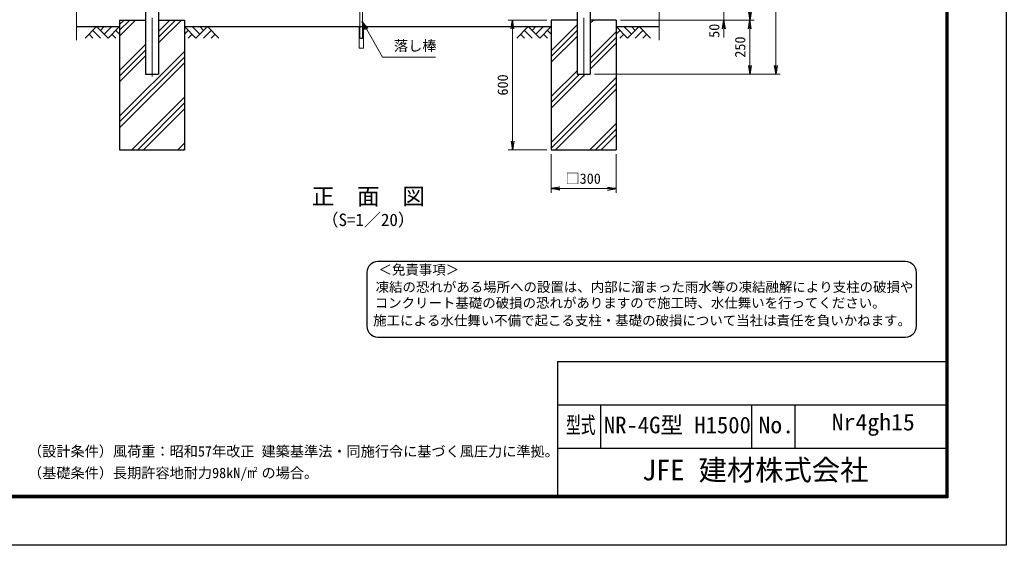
# Model space of a CAD drawing. Units: millimetres, scale not verified. Extents: x -4200 to 4200, y -2970 to 2970.
# Drawn here: x -371 to 4200, y -2970 to -537 of the extents above; entities that cross this region are included whole.
import ezdxf
from ezdxf.enums import TextEntityAlignment as Align

# ---------------------------------------------------------------- set-up
doc = ezdxf.new("R2010")
doc.units = ezdxf.units.MM
doc.header["$LTSCALE"] = 10
doc.linetypes.add('USER1', pattern=[50.8, 31.75, -6.35, 6.35, -6.35])
for name, color, linetype, lineweight in [('0-0_D-TTL-TXT', 7, 'Continuous', 25), ('0-1_D-BMK', 2, 'USER1', 13), ('0-2_D-STR1', 1, 'Continuous', 25), ('0-3_D-STR3', 3, 'Continuous', 13), ('0-4_D-BGD', 7, 'Continuous', 25), ('0-5_D-STR4', 7, 'Continuous', 25), ('0-6_D-DCR-HCH', 7, 'Continuous', 13), ('0-7_D-STR-DIM', 7, 'Continuous', 13), ('0-A_D-STR-TXT', 7, 'Continuous', 13), ('0-C_D-TTL', 7, 'Continuous', 25)]:
    doc.layers.add(name, color=color, linetype=linetype, lineweight=lineweight)
doc.layers.add('0-8_0', color=7, linetype='Continuous')
doc.styles.add('ＭＳ ゴシック', font='')
doc.styles.get('ＭＳ ゴシック').set_extended_font_data('MS Gothic')

# ---------------------------------------------------------------- blocks, each defined once
blk = doc.blocks.new('_Open')
at = {"layer": '0-8_0'}
blk.add_line((-10, 1.667), (0, 0), dxfattribs=at)
blk.add_lwpolyline([(-10, -1.667), (0, 0), (-10, 0)], dxfattribs=at)

msp = doc.modelspace()

# ---------------------------------------------------------------- linework, layer by layer
at = {"layer": '0-0_D-TTL-TXT', "color": 2}
for p, q in [((3733.33, -1656.33), (1287.78, -1656.33)), ((1237.78, -1706.33), (1237.78, -1956.33)), ((3783.33, -1956.33), (3783.33, -1706.33)), ((1287.78, -2006.33), (3733.33, -2006.33))]:
    msp.add_line(p, q, dxfattribs=at)
for centre, start, end in [((1287.78, -1706.33), 90, 180), ((3733.33, -1706.33), 0, 90), ((1287.78, -1956.33), 180, 270), ((3733.33, -1956.33), 270, 0)]:
    msp.add_arc(centre, 50, start, end, dxfattribs=at)
at = {"layer": '0-1_D-BMK'}
for p, q in [((241.99, 996.61), (241.99, -799.21)), ((2241.99, 996.61), (2241.99, -799.21))]:
    msp.add_line(p, q, dxfattribs=at)
at = {"layer": '0-2_D-STR1'}
for p, q in [((211.74, -490.93), (211.74, -788.63)), ((272.24, -490.93), (272.24, -788.63)), ((2211.74, -490.93), (2211.74, -788.63)), ((2272.24, -490.93), (2272.24, -788.63)), ((211.74, -788.63), (272.24, -788.63)), ((2211.74, -788.63), (2272.24, -788.63))]:
    msp.add_line(p, q, dxfattribs=at)
at = {"layer": '0-3_D-STR3'}
for p, q in [((1205.59, -372.63), (1205.59, -621.63)), ((1217.59, -372.63), (1217.59, -621.63)), ((1202.04, -568.63), (1202.04, -668.63)), ((1207.59, -623.63), (1205.59, -621.63)), ((1207.59, -623.63), (1215.59, -623.63))]:
    msp.add_line(p, q, dxfattribs=at)
for points in [[(1221.14, -568.63), (1221.14, -668.63), (1202.04, -668.63)], [(1205.59, -621.63), (1217.59, -621.63), (1215.59, -623.63)]]:
    msp.add_lwpolyline(points, dxfattribs=at)
at = {"layer": '0-4_D-BGD'}
for p, q in [((-108.01, -568.63), (91.99, -568.63)), ((391.99, -568.63), (2091.99, -568.63)), ((2391.99, -568.63), (2591.99, -568.63))]:
    msp.add_line(p, q, dxfattribs=at)
at = {"layer": '0-5_D-STR4'}
for p, q in [((91.99, -538.63), (91.99, -1138.63)), ((91.99, -538.63), (211.74, -538.63)), ((272.24, -538.63), (391.99, -538.63)), ((391.99, -538.63), (391.99, -1138.63)), ((2091.99, -538.63), (2091.99, -1138.63)), ((2211.74, -538.63), (2091.99, -538.63)), ((2391.99, -538.63), (2272.24, -538.63)), ((2391.99, -538.63), (2391.99, -1138.63)), ((91.99, -1138.63), (391.99, -1138.63)), ((2091.99, -1138.63), (2391.99, -1138.63))]:
    msp.add_line(p, q, dxfattribs=at)
at = {"layer": '0-6_D-DCR-HCH'}
for p, q in [((91.99, -612.42), (165.78, -538.63)), ((91.99, -585.91), (139.26, -538.63)), ((91.99, -559.39), (112.75, -538.63)), ((272.24, -644.31), (377.91, -538.63)), ((272.24, -617.79), (351.4, -538.63)), ((272.24, -591.27), (324.88, -538.63)), ((2272.24, -553.49), (2287.1, -538.63)), ((-14.43, -568.63), (-67.64, -621.84)), ((-32.17, -586.37), (3.47, -621.84)), ((-14.43, -568.63), (38.78, -621.84)), ((3.3, -586.37), (21.04, -568.63)), ((21.04, -604.11), (56.52, -568.63)), ((38.78, -621.84), (91.99, -568.63)), ((74.25, -586.37), (91.99, -604.03)), ((445.2, -621.84), (391.99, -568.63)), ((409.73, -586.37), (391.99, -604.03)), ((462.94, -604.11), (427.47, -568.63)), ((498.42, -568.63), (445.2, -621.84)), ((480.77, -586.46), (462.94, -568.63)), ((516.15, -586.37), (480.52, -621.84)), ((498.42, -568.63), (551.63, -621.84)), ((1985.57, -568.63), (1932.36, -621.84)), ((1967.83, -586.37), (2003.47, -621.84)), ((1985.57, -568.63), (2038.78, -621.84)), ((2003.3, -586.37), (2021.04, -568.63)), ((2021.04, -604.11), (2056.52, -568.63)), ((2038.78, -621.84), (2091.99, -568.63)), ((2074.25, -586.37), (2091.99, -604.03)), ((2091.99, -680.71), (2211.74, -560.96)), ((2091.99, -707.23), (2211.74, -587.48)), ((2272.24, -712.59), (2391.99, -592.84)), ((2445.2, -621.84), (2391.99, -568.63)), ((2409.73, -586.37), (2391.99, -604.03)), ((2462.94, -604.11), (2427.47, -568.63)), ((2498.42, -568.63), (2445.2, -621.84)), ((2480.77, -586.46), (2462.94, -568.63)), ((2516.15, -586.37), (2480.52, -621.84)), ((2498.42, -568.63), (2551.63, -621.84)), ((-49.91, -604.11), (-32.09, -621.84)), ((56.52, -604.11), (74.34, -621.84)), ((427.47, -604.11), (409.65, -621.84)), ((533.89, -604.11), (516.07, -621.84)), ((1950.09, -604.11), (1967.91, -621.84)), ((2056.52, -604.11), (2074.34, -621.84)), ((2091.99, -733.74), (2211.74, -613.99)), ((2272.24, -739.11), (2391.99, -619.36)), ((2427.47, -604.11), (2409.65, -621.84)), ((2533.89, -604.11), (2516.07, -621.84)), ((91.99, -771.52), (211.74, -651.77)), ((91.99, -798.04), (211.74, -678.29)), ((91.99, -983.65), (391.99, -683.65)), ((2272.24, -765.63), (2391.99, -645.88)), ((91.99, -824.56), (211.74, -704.81)), ((91.99, -1010.17), (391.99, -710.17)), ((91.99, -1036.69), (391.99, -736.69)), ((2091.99, -892.84), (2211.74, -773.09)), ((2091.99, -945.88), (2249.23, -788.63)), ((2091.99, -919.36), (2222.72, -788.63)), ((2091.99, -1104.97), (2391.99, -804.97)), ((2091.99, -1131.49), (2391.99, -831.49)), ((2111.37, -1138.63), (2391.99, -858.01)), ((149.14, -1138.63), (391.99, -895.79)), ((175.66, -1138.63), (391.99, -922.3)), ((202.18, -1138.63), (391.99, -948.82)), ((2270.46, -1138.63), (2391.99, -1017.11)), ((2296.98, -1138.63), (2391.99, -1043.62)), ((2323.5, -1138.63), (2391.99, -1070.14)), ((361.28, -1138.63), (391.99, -1107.92)), ((387.79, -1138.63), (391.99, -1134.43))]:
    msp.add_line(p, q, dxfattribs=at)
at = {"layer": '0-7_D-STR-DIM'}
for p, q in [((3131.99, -748.63), (3131.99, 921.37)), ((-108.01, -631.63), (-108.01, 210.72)), ((2591.99, -631.63), (2591.99, 210.72)), ((2891.99, -538.63), (2891.99, -488.63)), ((2071.99, -538.63), (1891.99, -538.63)), ((2411.99, -538.63), (2911.99, -538.63)), ((2411.99, -538.63), (3031.99, -538.63)), ((2411.99, -538.63), (3031.99, -538.63)), ((1911.99, -578.63), (1911.99, -1098.63)), ((2891.99, -578.63), (2891.99, -618.63)), ((3011.99, -578.63), (3011.99, -748.63)), ((2292.24, -788.63), (3151.99, -788.63)), ((2292.24, -788.63), (3031.99, -788.63)), ((2071.99, -1138.63), (1891.99, -1138.63)), ((2091.99, -1158.63), (2091.99, -1338.63)), ((2391.99, -1158.63), (2391.99, -1338.63)), ((2131.99, -1318.63), (2351.99, -1318.63))]:
    msp.add_line(p, q, dxfattribs=at)
at = {"layer": '0-A_D-STR-TXT'}
msp.add_lwpolyline([(1554.77, -709.62), (1310.45, -709.62), (1216.78, -547.38)], dxfattribs=at)
at = {"layer": '0-C_D-TTL'}
for p, q in [((2120, -2120), (2120, -2740)), ((2120, -2120), (3920, -2120)), ((2120, -2320), (3920, -2320)), ((2320, -2320), (2320, -2520)), ((3020, -2320), (3020, -2520)), ((3220, -2320), (3220, -2520)), ((2120, -2520), (3920, -2520))]:
    msp.add_line(p, q, dxfattribs=at)
at = {"layer": '0-C_D-TTL', "color": 2}
msp.add_lwpolyline([(-4200, 2970), (4200, 2970), (4200, -2970), (-4200, -2970)], close=True, dxfattribs=at)
at = {"layer": '0-C_D-TTL'}
for points in [[(-3930, 2750), (3930, 2750), (3930, -2750), (-3930, -2750)], [(-3927.5, 2747.5), (3927.5, 2747.5), (3927.5, -2747.5), (-3927.5, -2747.5)], [(-3925, 2745), (3925, 2745), (3925, -2745), (-3925, -2745)], [(-3922.5, 2742.5), (3922.5, 2742.5), (3922.5, -2742.5), (-3922.5, -2742.5)], [(-3920, 2740), (3920, 2740), (3920, -2740), (-3920, -2740)]]:
    msp.add_lwpolyline(points, close=True, dxfattribs=at)

# ---------------------------------------------------------------- block references
at = {"layer": '0-7_D-STR-DIM', "xscale": 4, "yscale": 4}
for p, rotation in [((3011.99, -538.63), 270), ((1911.99, -538.63), 90), ((2891.99, -538.63), 90), ((3011.99, -538.63), 90), ((3011.99, -788.63), 270), ((3131.99, -788.63), 270), ((1911.99, -1138.63), 270), ((2091.99, -1318.63), 180)]:
    msp.add_blockref('_Open', p, dxfattribs=dict(at, rotation=rotation))
msp.add_blockref('_Open', (2391.99, -1318.63), dxfattribs=at)
at = {"layer": '0-A_D-STR-TXT', "xscale": 4, "yscale": 4, "rotation": 120}
msp.add_blockref('_Open', (1215.78, -545.65), dxfattribs=at)

# ---------------------------------------------------------------- texts
at = {"layer": '0-0_D-TTL-TXT', "style": 'ＭＳ ゴシック'}
for s, height, p in [('正\u3000面\u3000図', 76.98, (982.09, -1416.31)), ('（S=1／20）', 57.7, (1027.57, -1509.5)), ('＜免責事項＞ \u3000\u3000', 45.67, (1291.48, -1730.51)), ('凍結の恐れがある場所への設置は、内部に溜まった雨水等の凍結融解により支柱の破損や', 45.67, (1277.96, -1811.01)), ('コンクリート基礎の破損の恐れがありますので施工時、水仕舞いを行ってください。', 45.67, (1273.85, -1884.43)), ('施工による水仕舞い不備で起こる支柱・基礎の破損について当社は責任を負いかねます。 ', 45.67, (1266.86, -1965.92)), ('NR-4G型 H1500', 76.98, (2335.6, -2474.8)), ('（設計条件）風荷重：昭和57年改正 建築基準法・同施行令に基づく風圧力に準拠。', 48.09, (-332.45, -2573.6)), ('JFE 建材株式会社', 96.19, (2512.38, -2698.5)), ('（基礎条件）長期許容地耐力98kN/m の場合。', 48.09, (-332.45, -2673.6)), ('2', 24.05, (713.02, -2637.79))]:
    msp.add_text(s, height=height, dxfattribs=at).set_placement(p, align=Align.BOTTOM_LEFT)
for s, width, p in [('型式', 0.65, (2160.27, -2474.8)), ('No.', 1.05, (3052, -2474.8)), ('Nr4gh15', 1.05, (3391.33, -2461.47))]:
    msp.add_text(s, height=76.98, dxfattribs=dict(at, width=width)).set_placement(p, align=Align.BOTTOM_LEFT)
at = {"layer": '0-7_D-STR-DIM', "style": 'ＭＳ ゴシック'}
for s, p in [('50', (2885.24, -620.83)), ('250', (3005.24, -712.63)), ('600', (1905.24, -887.88))]:
    msp.add_text(s, height=48.09, rotation=90, dxfattribs=at).set_placement(p, align=Align.BOTTOM_LEFT)
msp.add_text('□300', height=48.09, dxfattribs=at).set_placement((2157.84, -1310.88), align=Align.BOTTOM_LEFT)
at = {"layer": '0-A_D-STR-TXT', "style": 'ＭＳ ゴシック'}
msp.add_text('落し棒', height=48.09, dxfattribs=at).set_placement((1362.89, -695.89), align=Align.BOTTOM_LEFT)

doc.saveas('drawing.dxf')
